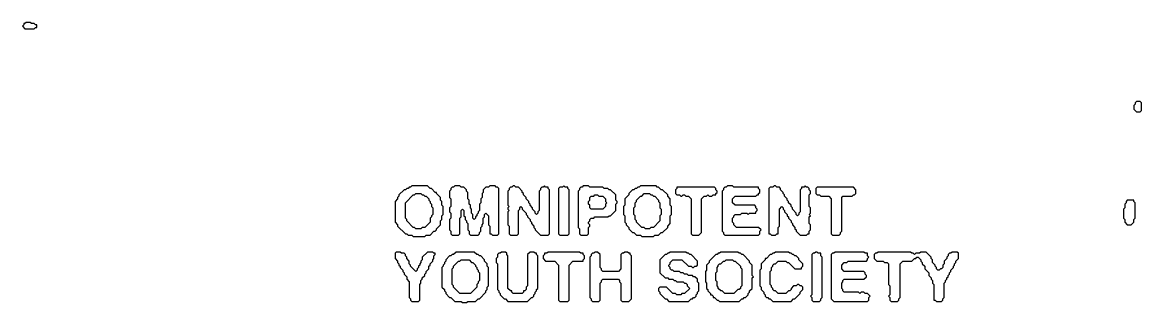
# Model space of a CAD drawing. Header units: millimetres. Extents: x 35 to 500, y 10 to 500.
# Drawn here: x 35 to 466, y 10 to 118 of the extents above; entities that cross this region are included whole.
import ezdxf

# ---------------------------------------------------------------- set-up
doc = ezdxf.new("R2010")
doc.units = ezdxf.units.MM

msp = doc.modelspace()

# ---------------------------------------------------------------- linework, layer by layer
for points in [[(36.5, 118), (36, 117.5), (35.5, 117.5), (35.5, 117), (35, 116.5), (36, 115.5), (39.5, 115.5), (40, 116), (40.5, 116), (40.5, 117), (40, 117), (39.5, 117.5), (38.5, 117.5), (38, 118)], [(464, 87.5), (463.5, 87), (463.5, 86.5), (463, 86), (463, 84.5), (464, 83.5), (465.5, 83.5), (466, 84), (466, 87), (465.5, 87.5)], [(185, 55), (184.5, 54.5), (184, 54.5), (183.5, 54), (183, 54), (182.5, 53.5), (182, 53.5), (180, 51.5), (180, 51), (179.5, 50.5), (179.5, 50), (178.5, 49), (178.5, 41), (179.5, 40), (179.5, 39.5), (182.5, 36.5), (183, 36.5), (183.5, 36), (185, 36), (185.5, 35.5), (190, 35.5), (190.5, 36), (192, 36), (193.5, 37.5), (194, 37.5), (194.5, 38), (194.5, 38.5), (196, 40), (196, 41.5), (196.5, 42), (196.5, 43.5), (197, 44), (197, 47), (196.5, 47.5), (196.5, 49), (196, 49.5), (196, 50.5), (194.5, 52), (194.5, 52.5), (194, 52.5), (192.5, 54), (192, 54), (191, 55)], [(186, 51.5), (186.5, 52), (188.5, 52), (189, 51.5), (189.5, 51.5), (190, 51), (190.5, 51), (191.5, 50), (191.5, 49.5), (192, 49), (192, 48.5), (192.5, 48), (192.5, 47), (193, 46.5), (193, 44), (192.5, 43.5), (192.5, 43), (192, 42.5), (192, 41), (190, 39), (189, 39), (188.5, 38.5), (186.5, 38.5), (186, 39), (185.5, 39), (183, 41.5), (183, 42), (182.5, 42.5), (182.5, 48.5), (185.5, 51.5)], [(201.5, 55), (201, 54.5), (200.5, 54.5), (200, 54), (200, 53.5), (199.5, 53), (199.5, 50.5), (200, 50), (200, 47), (199.5, 46.5), (199.5, 45), (200, 44.5), (200, 42.5), (199.5, 42), (199.5, 38), (200, 37.5), (200, 36.5), (200.5, 36), (203, 36), (203.5, 36.5), (203.5, 42.5), (204, 43), (204, 45.5), (204.5, 46), (205, 45.5), (205, 43.5), (205.5, 43), (205.5, 42), (206, 41.5), (206, 41), (206.5, 40.5), (206.5, 38), (207, 37.5), (207, 36.5), (207.5, 36), (210.5, 36), (211, 36.5), (211, 37), (211.5, 37.5), (211.5, 39), (212, 39.5), (212, 40), (212.5, 40.5), (212.5, 42.5), (213, 43), (213, 44), (213.5, 44.5), (214.5, 43.5), (214.5, 40), (215, 39.5), (215, 36.5), (215.5, 36.5), (216, 36), (218, 36), (218.5, 36.5), (218.5, 54), (218, 54.5), (217.5, 54.5), (217, 55), (215, 55), (214.5, 54.5), (213.5, 54.5), (212.5, 53.5), (212.5, 52.5), (212, 52), (212, 50.5), (211.5, 50), (211.5, 48.5), (211, 48), (211, 45.5), (210.5, 45), (210.5, 44.5), (210, 44), (210, 43.5), (209.5, 43), (209.5, 42.5), (209, 42), (208.5, 42.5), (208.5, 44), (208, 44.5), (208, 46), (207.5, 46.5), (207.5, 47.5), (207, 48), (207, 49.5), (206.5, 50), (206.5, 52.5), (206, 53), (206, 53.5), (205, 54.5), (204, 54.5), (203.5, 55)], [(224, 55), (223.5, 54.5), (223, 54.5), (222.5, 54), (222.5, 53.5), (222, 53), (222, 47.5), (222.5, 47), (222, 46.5), (222, 46), (222.5, 45.5), (222, 45), (222, 40), (222.5, 39.5), (222.5, 36.5), (223, 36), (225.5, 36), (226, 36.5), (226, 45.5), (226.5, 46), (226.5, 46.5), (227, 47), (227.5, 46.5), (227.5, 46), (229, 44.5), (229, 44), (229.5, 43.5), (229.5, 43), (230.5, 42), (230.5, 41.5), (231, 41), (231, 40.5), (232, 39.5), (232, 39), (232.5, 38.5), (232.5, 38), (234.5, 36), (237.5, 36), (238, 36.5), (238, 53.5), (237.5, 54), (237.5, 54.5), (236.5, 54.5), (236, 55), (235.5, 54.5), (235, 54.5), (234.5, 54), (234.5, 53.5), (234, 53), (234, 45.5), (233.5, 45), (233.5, 44.5), (233, 44), (232.5, 44.5), (232.5, 45), (231.5, 46), (231.5, 46.5), (230.5, 47.5), (230.5, 48), (230, 48.5), (230, 49), (229, 50), (229, 50.5), (228, 51.5), (228, 52), (227.5, 52.5), (227.5, 53), (226, 54.5), (225, 54.5), (224.5, 55)], [(243.5, 55), (243, 54.5), (242, 54.5), (241.5, 54), (241.5, 36.5), (242, 36), (245, 36), (245.5, 36.5), (245.5, 53.5), (245, 54), (245, 54.5), (244, 54.5)], [(251, 55), (250.5, 54.5), (250, 54.5), (249.5, 54), (249.5, 53.5), (249, 53), (249, 39), (249.5, 38.5), (249.5, 36.5), (250, 36), (252.5, 36), (253, 36.5), (253, 39), (253.5, 39.5), (253.5, 40), (253, 40.5), (253, 41), (253.5, 41.5), (253.5, 42), (254, 42.5), (255, 42.5), (255.5, 43), (260.5, 43), (261, 43.5), (261.5, 43.5), (263.5, 45.5), (263.5, 48), (264, 48.5), (264, 49), (263.5, 49.5), (263.5, 51.5), (261.5, 53.5), (261, 53.5), (260.5, 54), (259, 54), (258.5, 54.5), (253.5, 54.5), (253, 55)], [(273, 55), (272.5, 54.5), (272, 54.5), (271.5, 54), (271, 54), (270.5, 53.5), (270, 53.5), (268.5, 52), (268.5, 51.5), (267, 50), (267, 47.5), (266.5, 47), (266.5, 44), (267, 43.5), (267, 41), (267.5, 40.5), (267.5, 40), (268.5, 39), (268.5, 38.5), (270, 37), (270.5, 37), (271.5, 36), (273, 36), (273.5, 35.5), (278, 35.5), (278.5, 36), (280, 36), (281, 37), (281.5, 37), (283.5, 39), (283.5, 39.5), (284.5, 40.5), (284.5, 43.5), (285, 44), (285, 47), (284.5, 47.5), (284.5, 50), (283.5, 51), (283.5, 51.5), (281.5, 53.5), (281, 53.5), (280, 54.5), (279.5, 54.5), (279, 55)], [(274.5, 52), (276.5, 52), (277, 51.5), (277.5, 51.5), (278, 51), (278.5, 51), (280, 49.5), (280, 49), (280.5, 48.5), (280.5, 46.5), (281, 46), (281, 44), (280.5, 43.5), (280.5, 41.5), (278, 39), (277, 39), (276.5, 38.5), (275, 38.5), (274.5, 39), (273.5, 39), (271.5, 41), (271.5, 41.5), (271, 42), (271, 43.5), (270.5, 44), (270.5, 46.5), (271, 47), (271, 48.5), (271.5, 49), (271.5, 49.5), (273, 51), (273.5, 51)], [(287, 54.5), (287, 54), (286.5, 53.5), (286.5, 52), (287, 51.5), (288, 51.5), (288.5, 51), (289, 51), (289.5, 51.5), (290, 51.5), (290.5, 51), (291.5, 51), (292.5, 50), (292.5, 36.5), (293, 36), (295.5, 36), (296.5, 37), (296.5, 50), (297.5, 51), (298.5, 51), (299, 51.5), (299.5, 51), (300.5, 51), (301, 51.5), (302, 51.5), (302, 52), (302.5, 52.5), (302.5, 53), (302, 53.5), (302, 54), (301.5, 54.5)], [(306.5, 55), (306, 54.5), (305.5, 54.5), (305, 54), (305, 53.5), (304.5, 53), (304.5, 37.5), (305, 37), (305, 36.5), (305.5, 36), (318.5, 36), (319, 36.5), (319, 37.5), (319.5, 38), (318.5, 39), (310, 39), (309, 40), (309, 40.5), (308.5, 41), (308.5, 42.5), (309, 43), (309, 43.5), (309.5, 44), (311.5, 44), (312, 44.5), (314, 44.5), (314.5, 44), (315, 44.5), (317.5, 44.5), (317.5, 45), (318, 45.5), (318, 46), (317.5, 46.5), (317.5, 47), (317, 47.5), (309.5, 47.5), (308.5, 48.5), (308.5, 50), (309.5, 51), (317.5, 51), (318, 51.5), (318.5, 51.5), (318.5, 52), (319, 52.5), (319, 53.5), (318.5, 54), (318.5, 54.5), (309, 54.5), (308.5, 55)], [(324.5, 55), (324, 54.5), (323, 54.5), (322.5, 54), (322.5, 36.5), (323, 36.5), (323.5, 36), (325, 36), (325.5, 36.5), (326, 36.5), (326, 39), (326.5, 39.5), (326.5, 46), (327.5, 47), (328, 46.5), (328, 46), (328.5, 45.5), (328.5, 45), (329.5, 44), (329.5, 43.5), (330, 43), (330, 42.5), (331, 41.5), (331, 41), (331.5, 40.5), (331.5, 40), (332.5, 39), (332.5, 38.5), (333, 38), (333, 37.5), (334.5, 36), (337, 36), (337.5, 36.5), (338, 36.5), (338, 37.5), (338.5, 38), (338.5, 40), (338, 40.5), (338, 43), (338.5, 43.5), (338, 44), (338.5, 44.5), (338.5, 46.5), (338, 47), (338, 51.5), (338.5, 52), (338.5, 53), (338, 53.5), (338, 54), (337.5, 54.5), (337, 54.5), (336.5, 55), (336, 54.5), (335, 54.5), (335, 54), (334.5, 53.5), (334.5, 45), (334, 44.5), (334, 44), (333.5, 43.5), (333, 44), (333, 44.5), (331.5, 46), (331.5, 46.5), (331, 47), (331, 47.5), (330, 48.5), (330, 49), (329.5, 49.5), (329.5, 50), (328.5, 51), (328.5, 51.5), (328, 52), (328, 52.5), (327, 53.5), (327, 54), (326.5, 54.5), (325.5, 54.5), (325, 55)], [(341, 54.5), (340.5, 54), (340.5, 52), (341, 51.5), (342, 51.5), (342.5, 51), (345.5, 51), (346.5, 50), (346.5, 36.5), (347, 36), (349.5, 36), (350, 36.5), (350, 37), (350.5, 37.5), (350.5, 50.5), (351, 51), (354.5, 51), (355, 51.5), (355.5, 51.5), (356, 52), (356, 53.5), (355, 54.5)], [(255, 51), (255.5, 51.5), (256.5, 51.5), (257, 51), (258.5, 51), (259.5, 50), (259.5, 49), (260, 48.5), (259.5, 48), (259.5, 47), (258.5, 46), (254, 46), (253.5, 46.5), (253.5, 47.5), (253, 48), (253, 49), (253.5, 49.5), (253.5, 50.5), (254, 51)], [(460.5, 49.5), (460, 49), (460, 48.5), (459.5, 48), (459.5, 46.5), (459, 46), (459, 42.5), (459.5, 42), (459.5, 41), (460.5, 40), (462, 40), (463, 41), (463, 42), (463.5, 42.5), (463.5, 48.5), (463, 49), (463, 49.5)], [(179, 29.5), (178.5, 29), (178.5, 27), (179.5, 26), (179.5, 25.5), (180, 25), (180, 24.5), (180.5, 24), (180.5, 23.5), (181.5, 22.5), (181.5, 22), (182, 21.5), (182, 21), (183, 20), (183, 19), (184, 18), (184, 12), (184.5, 11.5), (184.5, 11), (185, 10.5), (187.5, 10.5), (188, 11), (188, 17), (188.5, 17.5), (188.5, 18.5), (189, 19), (189, 19.5), (190, 20.5), (190, 21), (190.5, 21.5), (190.5, 22), (191.5, 23), (191.5, 24), (192, 24.5), (192, 25), (193, 26), (193, 26.5), (193.5, 27), (193.5, 28), (194, 28.5), (194, 29), (193.5, 29), (193, 29.5), (191, 29.5), (189, 27.5), (189, 26.5), (188.5, 26), (188.5, 25.5), (188, 25), (188, 24.5), (187.5, 24), (187.5, 23.5), (187, 23), (187, 22.5), (186.5, 22), (184.5, 24), (184.5, 24.5), (184, 25), (184, 26), (183, 27), (183, 27.5), (182.5, 28), (182.5, 28.5), (182, 29), (181, 29), (180.5, 29.5)], [(202, 29.5), (201, 28.5), (200.5, 28.5), (200, 28), (199.5, 28), (198, 26.5), (198, 26), (197.5, 25.5), (197.5, 25), (197, 24.5), (197, 24), (196.5, 23.5), (196.5, 16), (197.5, 15), (197.5, 14.5), (198, 14), (198, 13.5), (199.5, 12), (200, 12), (201.5, 10.5), (204, 10.5), (204.5, 10), (206, 10), (206.5, 10.5), (209.5, 10.5), (210.5, 11.5), (211, 11.5), (213.5, 14), (213.5, 14.5), (214, 15), (214, 16), (214.5, 16.5), (214.5, 23.5), (214, 24), (214, 25), (213, 26), (213, 26.5), (211.5, 28), (211, 28), (210.5, 28.5), (210, 28.5), (209, 29.5)], [(203.5, 26), (204, 26.5), (207, 26.5), (208, 25.5), (208.5, 25.5), (209.5, 24.5), (209.5, 24), (210, 23.5), (210, 23), (210.5, 22.5), (210.5, 22), (211, 21.5), (211, 18.5), (210.5, 18), (210.5, 17.5), (210, 17), (210, 16), (207.5, 13.5), (203.5, 13.5), (201, 16), (201, 16.5), (200.5, 17), (200.5, 23), (201, 23.5), (201, 24), (203, 26)], [(219.5, 29.5), (219, 29), (218.5, 29), (218, 28.5), (218, 27.5), (217.5, 27), (217.5, 25.5), (218, 25), (218, 15), (218.5, 14.5), (218.5, 14), (219, 13.5), (219, 13), (220.5, 11.5), (221, 11.5), (222, 10.5), (229.5, 10.5), (231, 12), (231.5, 12), (232, 12.5), (232, 13), (232.5, 13.5), (232.5, 14), (233, 14.5), (233, 15), (233.5, 15.5), (233.5, 28), (233, 28.5), (233, 29), (232.5, 29), (232, 29.5), (230.5, 29.5), (229.5, 28.5), (229.5, 16.5), (229, 16), (229, 15), (228.5, 14.5), (228, 14.5), (228, 14), (227.5, 13.5), (224, 13.5), (223.5, 14), (223.5, 14.5), (223, 14.5), (222, 15.5), (222, 28), (221.5, 28.5), (221.5, 29), (221, 29.5)], [(237.5, 29.5), (237, 29), (236, 29), (236, 28.5), (235.5, 28), (235.5, 27), (236.5, 26), (240, 26), (241.5, 24.5), (241.5, 11), (242, 10.5), (245, 10.5), (245.5, 11), (245.5, 24.5), (247, 26), (251, 26), (251, 26.5), (251.5, 27), (251.5, 28), (251, 28.5), (251, 29), (250, 29), (249.5, 29.5)], [(255.5, 29.5), (255, 29), (254.5, 29), (254, 28.5), (254, 28), (253.5, 27.5), (253.5, 12), (254, 11.5), (254, 11), (254.5, 10.5), (257, 10.5), (257.5, 11), (257.5, 17.5), (258, 18), (258, 18.5), (258.5, 19), (264.5, 19), (265, 18.5), (265, 18), (265.5, 17.5), (265.5, 11), (266, 10.5), (268.5, 10.5), (269.5, 11.5), (269.5, 28), (269, 28.5), (269, 29), (268.5, 29), (268, 29.5), (267, 29.5), (266.5, 29), (266, 29), (265.5, 28.5), (265.5, 23), (264.5, 22), (258.5, 22), (258, 22.5), (258, 23), (257.5, 23.5), (257.5, 28.5), (256.5, 29.5)], [(284.5, 29.5), (284, 29), (283.5, 29), (283, 28.5), (282.5, 28.5), (280.5, 26.5), (280.5, 21.5), (282.5, 19.5), (283.5, 19.5), (284, 19), (285.5, 19), (286, 18.5), (286.5, 18.5), (287, 18), (289.5, 18), (290, 17.5), (290.5, 17.5), (291, 17), (291, 16.5), (292, 15.5), (290, 13.5), (289, 13.5), (288.5, 13), (287, 13), (286.5, 13.5), (285.5, 13.5), (283, 16), (280.5, 16), (280, 15.5), (280, 14.5), (280.5, 14), (280.5, 13.5), (282.5, 11.5), (283, 11.5), (284, 10.5), (291.5, 10.5), (292.5, 11.5), (293, 11.5), (293.5, 12), (294, 12), (294.5, 12.5), (294.5, 13), (295, 13.5), (295, 14), (295.5, 14.5), (295.5, 17.5), (295, 18), (295, 19), (294, 20), (293.5, 20), (293, 20.5), (291.5, 20.5), (291, 21), (290, 21), (289.5, 21.5), (288.5, 21.5), (288, 22), (286, 22), (285.5, 22.5), (285, 22.5), (284.5, 23), (284.5, 23.5), (284, 24), (284, 24.5), (284.5, 25), (284.5, 25.5), (285.5, 26.5), (289, 26.5), (291.5, 24), (292.5, 24), (293, 23.5), (293.5, 23.5), (294, 24), (294.5, 24), (295, 24.5), (295, 26), (292.5, 28.5), (292, 28.5), (291.5, 29), (291, 29), (290.5, 29.5)], [(304, 29.5), (303.5, 29), (303, 29), (302.5, 28.5), (302, 28.5), (299.5, 26), (299.5, 25.5), (298.5, 24.5), (298.5, 22.5), (298, 22), (298, 18), (298.5, 17.5), (298.5, 15.5), (299, 15), (299, 14.5), (300, 13.5), (300, 13), (300.5, 13), (301, 12.5), (301, 12), (301.5, 12), (302.5, 11), (303, 11), (303.5, 10.5), (311, 10.5), (312, 11.5), (312.5, 11.5), (313, 12), (313.5, 12), (314.5, 13), (314.5, 13.5), (315, 14), (315, 14.5), (316, 15.5), (316, 19.5), (316.5, 20), (316, 20.5), (316, 24.5), (315, 25.5), (315, 26), (312.5, 28.5), (312, 28.5), (311.5, 29), (311, 29), (310.5, 29.5)], [(305.5, 26), (306, 26.5), (308.5, 26.5), (309, 26), (309.5, 26), (311.5, 24), (311.5, 23.5), (312, 23), (312, 16.5), (311.5, 16), (311.5, 15.5), (311, 15), (310.5, 15), (309, 13.5), (305.5, 13.5), (304.5, 14.5), (304, 14.5), (303, 15.5), (303, 16), (302.5, 16.5), (302.5, 18), (302, 18.5), (302, 21.5), (302.5, 22), (302.5, 23.5), (303, 24), (303, 24.5), (303.5, 25), (304, 25), (305, 26)], [(325, 29.5), (324.5, 29), (324, 29), (323.5, 28.5), (323, 28.5), (321.5, 27), (321, 27), (321, 26.5), (319.5, 25), (319.5, 23), (319, 22.5), (319, 16.5), (319.5, 16), (319.5, 15), (320.5, 14), (320.5, 13.5), (321, 13), (321, 12.5), (321.5, 12), (322, 12), (322.5, 11.5), (323, 11.5), (324, 10.5), (331, 10.5), (332, 11.5), (332.5, 11.5), (334.5, 13.5), (334.5, 14), (335.5, 15), (335.5, 16), (335, 16.5), (334.5, 16.5), (334, 17), (333.5, 17), (333, 16.5), (332, 16.5), (331, 15.5), (331, 15), (330.5, 14.5), (330, 14.5), (329, 13.5), (326, 13.5), (325, 14.5), (324.5, 14.5), (324, 15), (324, 15.5), (323.5, 16), (323.5, 16.5), (323, 17), (323, 22), (323.5, 22.5), (323.5, 23.5), (324, 24), (324, 24.5), (324.5, 25), (325, 25), (326, 26), (329, 26), (329.5, 25.5), (330, 25.5), (332.5, 23), (335, 23), (335, 23.5), (335.5, 24), (335.5, 25), (334, 26.5), (334, 27), (333, 28), (332.5, 28), (332, 28.5), (331.5, 28.5), (331, 29), (330.5, 29), (330, 29.5)], [(340.5, 29.5), (340, 29), (339.5, 29), (339, 28.5), (339, 13), (338.5, 12.5), (339, 12), (339, 11), (339.5, 10.5), (342, 10.5), (342.5, 11), (342.5, 11.5), (343, 12), (343, 27.5), (342.5, 28), (342.5, 29), (341.5, 29), (341, 29.5)], [(348, 29.5), (347.5, 29), (347, 29), (346.5, 28.5), (346.5, 11.5), (347.5, 10.5), (360.5, 10.5), (361, 11), (361, 12), (361.5, 12.5), (360.5, 13.5), (359.5, 13.5), (359, 14), (358, 14), (357.5, 13.5), (357, 14), (351.5, 14), (351, 14.5), (351, 15), (350.5, 15.5), (350.5, 17.5), (351, 18), (351, 18.5), (351.5, 19), (359, 19), (360, 20), (360, 20.5), (359.5, 21), (359.5, 21.5), (359, 22), (351.5, 22), (350.5, 23), (350.5, 24.5), (351.5, 25.5), (352.5, 25.5), (353, 26), (360, 26), (360.5, 26.5), (360.5, 27), (361, 27.5), (360.5, 28), (360.5, 29), (359.5, 29), (359, 29.5)], [(364.5, 29.5), (364, 29), (363.5, 29), (363, 28.5), (363, 27), (364, 26), (366.5, 26), (367, 25.5), (368, 25.5), (368.5, 25), (368.5, 17), (369, 16.5), (369, 13), (368.5, 12.5), (369, 12), (369, 11), (369.5, 10.5), (372, 10.5), (372.5, 11), (372.5, 11.5), (373, 12), (373, 25), (374, 26), (377.5, 26), (378.5, 27), (379, 27), (379.5, 27.5), (380, 27.5), (381, 26.5), (381, 26), (381.5, 25.5), (381.5, 25), (382.5, 24), (382.5, 23), (384, 21.5), (384, 20.5), (385, 19.5), (385, 19), (385.5, 18.5), (385.5, 17.5), (386, 17), (386, 11), (386.5, 11), (387, 10.5), (389, 10.5), (389.5, 11), (389.5, 11.5), (390, 12), (390, 17.5), (390.5, 18), (390.5, 18.5), (391, 19), (391, 19.5), (391.5, 20), (391.5, 20.5), (392, 21), (392, 21.5), (392.5, 22), (392.5, 22.5), (393.5, 23.5), (393.5, 24), (394, 24.5), (394, 25), (394.5, 25.5), (394.5, 26), (395.5, 27), (395.5, 29), (395, 29.5), (393, 29.5), (392.5, 29), (392, 29), (391.5, 28.5), (391.5, 28), (391, 27.5), (391, 27), (390, 26), (390, 25), (389.5, 24.5), (389.5, 23.5), (389, 23), (388.5, 23), (388, 22.5), (387.5, 22.5), (387, 23), (387, 23.5), (386.5, 24), (386.5, 24.5), (385.5, 25.5), (385.5, 26.5), (385, 27), (385, 27.5), (383, 29.5), (381, 29.5), (380.5, 29), (379, 29), (378.5, 28.5), (378, 29), (377.5, 29), (377, 29.5)]]:
    msp.add_lwpolyline(points, close=True)

doc.saveas('drawing.dxf')
